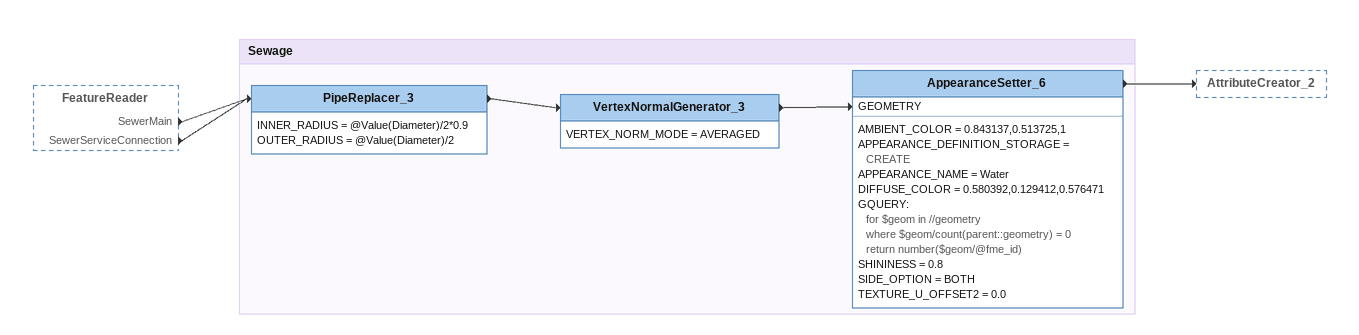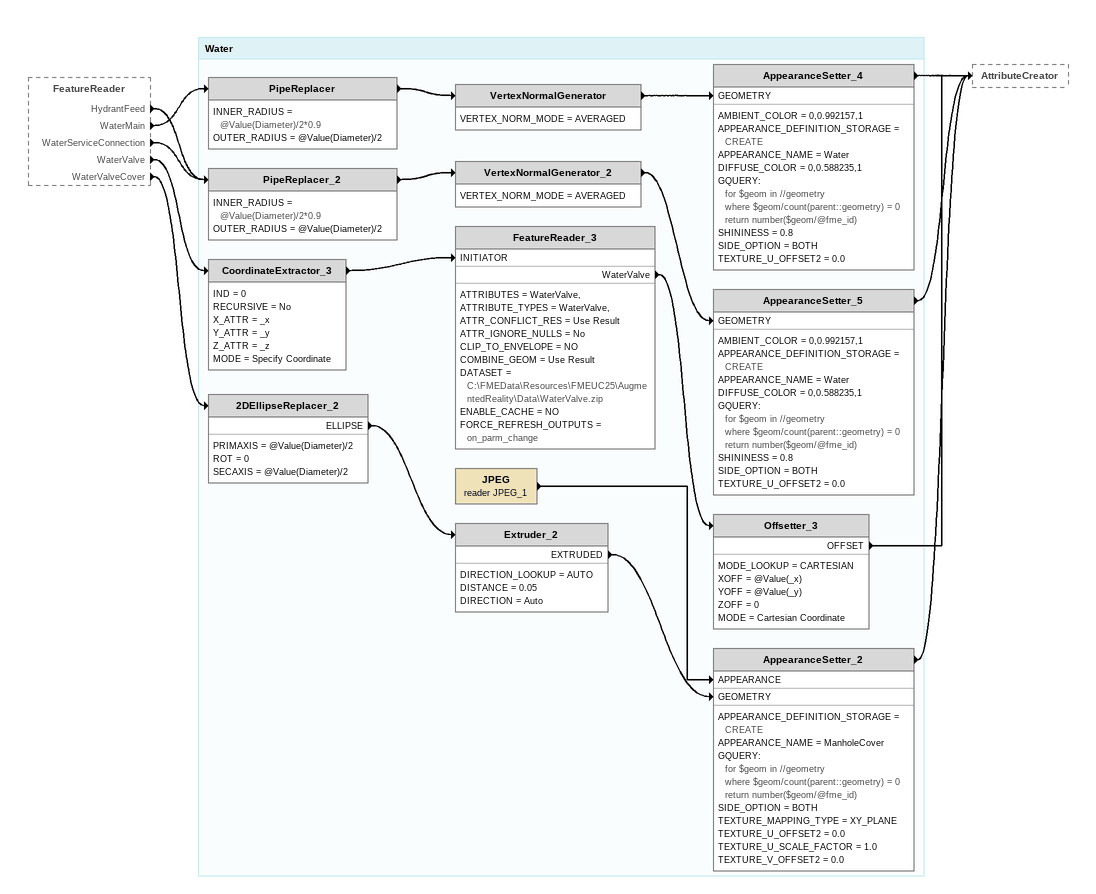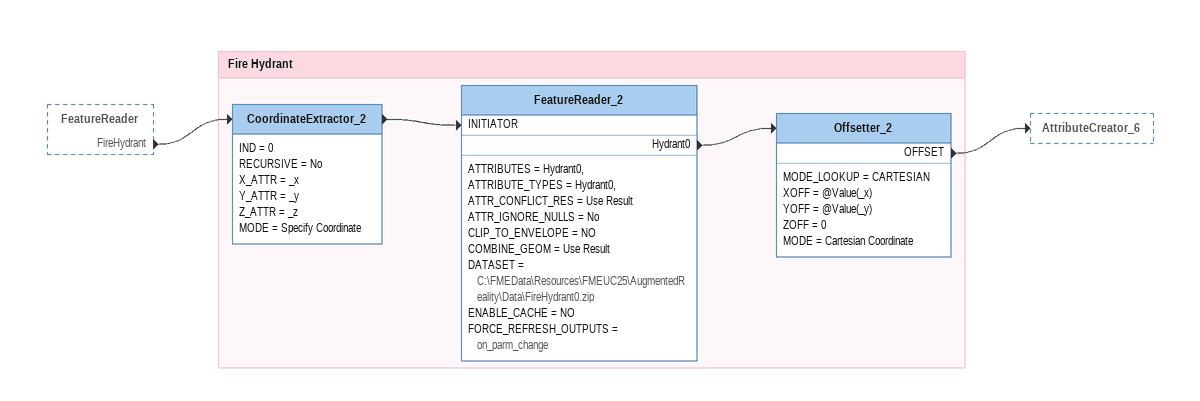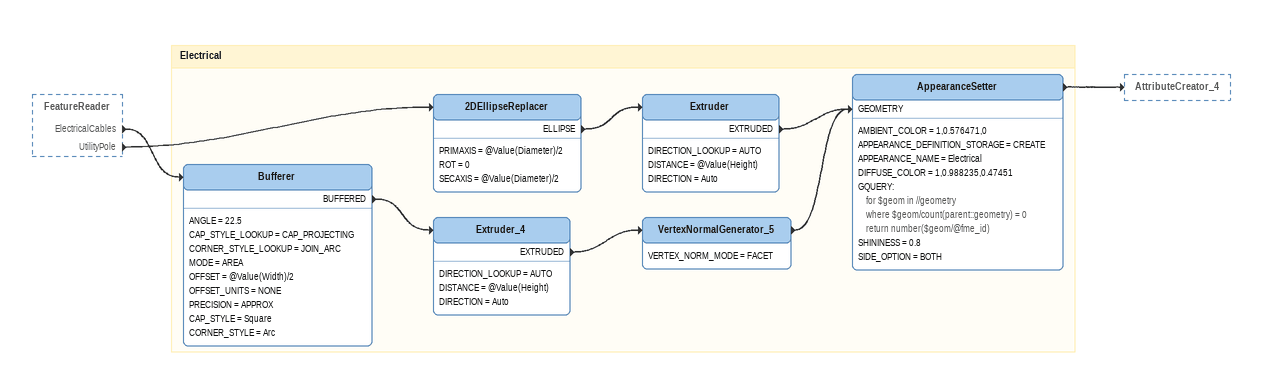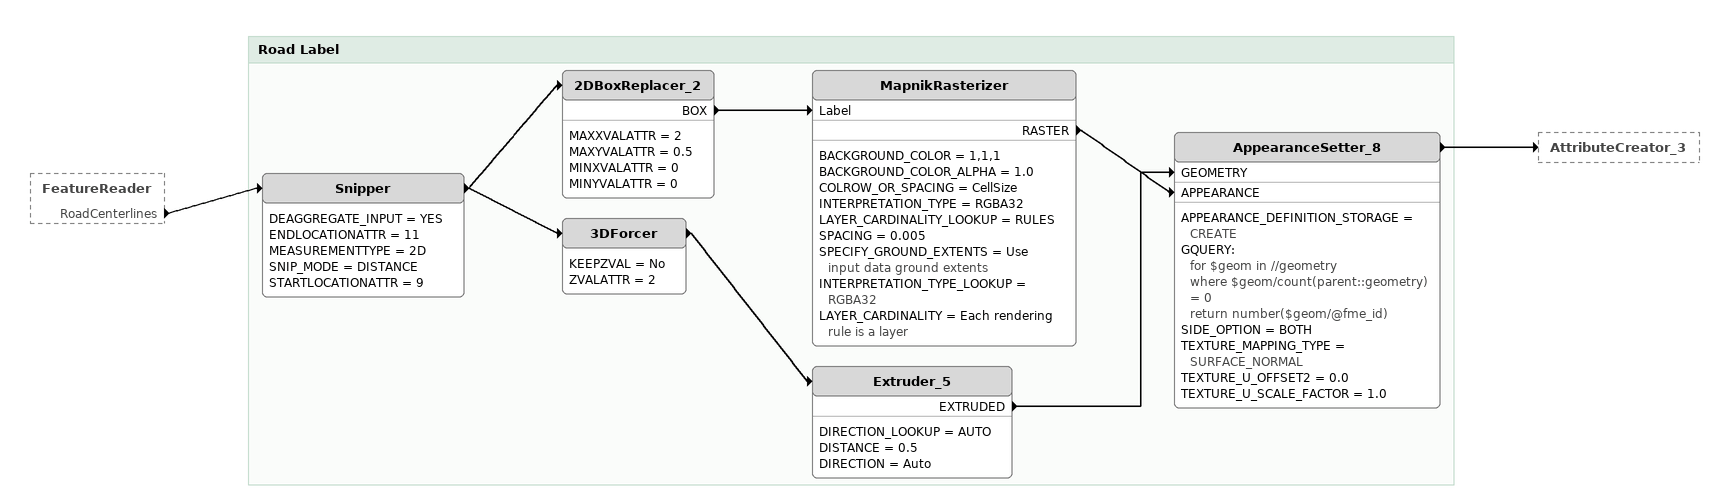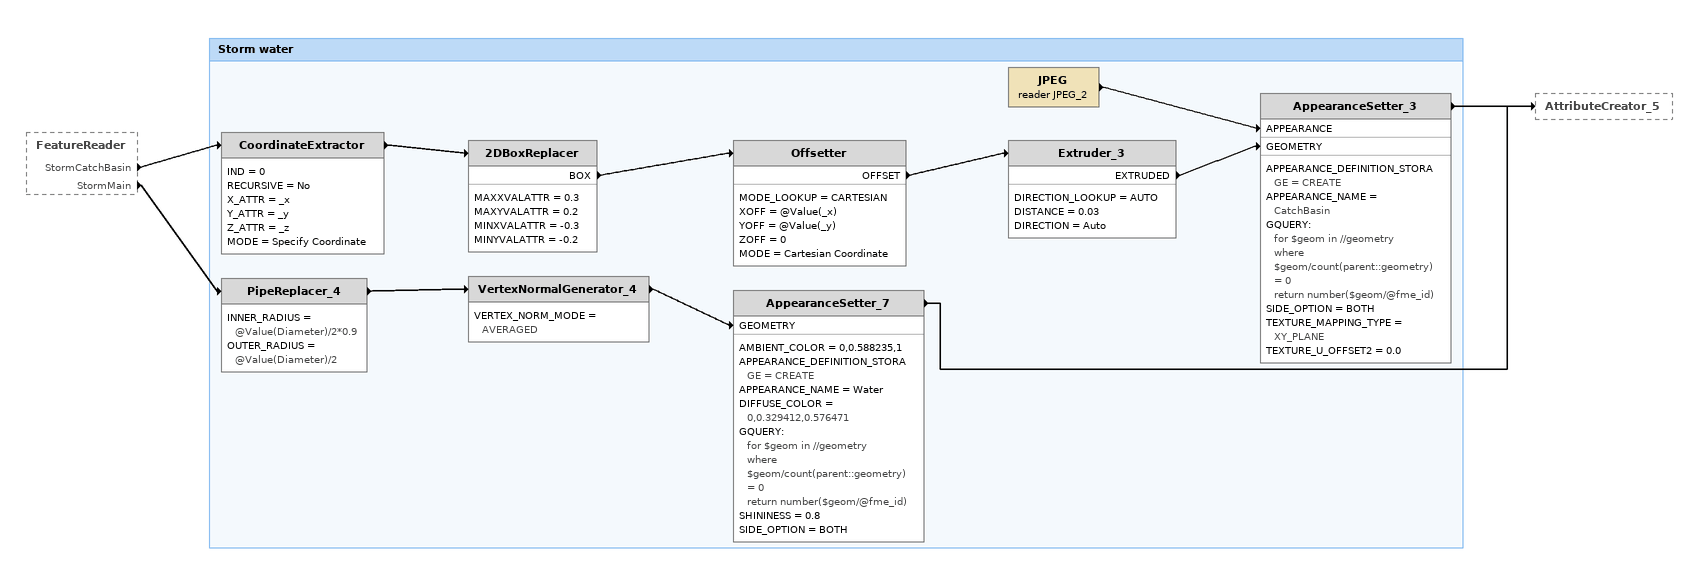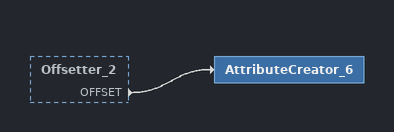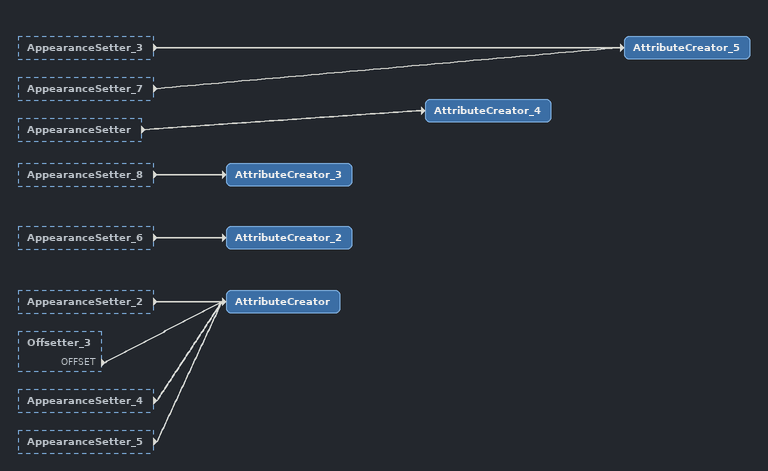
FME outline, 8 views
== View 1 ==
FeatureReader [outside]
    SewerMain -> PipeReplacer_3
    SewerServiceConnection -> PipeReplacer_3

Bookmark: Sewage
PipeReplacer_3
    INNER_RADIUS = @Value(Diameter)/2*0.9
    OUTER_RADIUS = @Value(Diameter)/2
    -> VertexNormalGenerator_3
VertexNormalGenerator_3
    VERTEX_NORM_MODE = AVERAGED
    -> AppearanceSetter_6 [GEOMETRY]
AppearanceSetter_6
    AMBIENT_COLOR = 0.843137,0.513725,1
    APPEARANCE_DEFINITION_STORAGE = CREATE
    APPEARANCE_NAME = Water
    DIFFUSE_COLOR = 0.580392,0.129412,0.576471
    GQUERY:
      for $geom in //geometry
      where $geom/count(parent::geometry) = 0
      return number($geom/@fme_id)
    SHININESS = 0.8
    SIDE_OPTION = BOTH
    TEXTURE_U_OFFSET2 = 0.0
    -> AttributeCreator_2

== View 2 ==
FeatureReader [outside]
    HydrantFeed -> PipeReplacer_2
    WaterMain -> PipeReplacer
    WaterServiceConnection -> PipeReplacer_2
    WaterValve -> CoordinateExtractor_3
    WaterValveCover -> 2DEllipseReplacer_2

Bookmark: Water
PipeReplacer
    INNER_RADIUS = @Value(Diameter)/2*0.9
    OUTER_RADIUS = @Value(Diameter)/2
    -> VertexNormalGenerator
VertexNormalGenerator
    VERTEX_NORM_MODE = AVERAGED
    -> AppearanceSetter_4 [GEOMETRY]
AppearanceSetter_4
    AMBIENT_COLOR = 0,0.992157,1
    APPEARANCE_DEFINITION_STORAGE = CREATE
    APPEARANCE_NAME = Water
    DIFFUSE_COLOR = 0,0.588235,1
    GQUERY:
      for $geom in //geometry
      where $geom/count(parent::geometry) = 0
      return number($geom/@fme_id)
    SHININESS = 0.8
    SIDE_OPTION = BOTH
    TEXTURE_U_OFFSET2 = 0.0
    -> AttributeCreator
PipeReplacer_2
    INNER_RADIUS = @Value(Diameter)/2*0.9
    OUTER_RADIUS = @Value(Diameter)/2
    -> VertexNormalGenerator_2
VertexNormalGenerator_2
    VERTEX_NORM_MODE = AVERAGED
    -> AppearanceSetter_5 [GEOMETRY]
AppearanceSetter_5
    AMBIENT_COLOR = 0,0.992157,1
    APPEARANCE_DEFINITION_STORAGE = CREATE
    APPEARANCE_NAME = Water
    DIFFUSE_COLOR = 0,0.588235,1
    GQUERY:
      for $geom in //geometry
      where $geom/count(parent::geometry) = 0
      return number($geom/@fme_id)
    SHININESS = 0.8
    SIDE_OPTION = BOTH
    TEXTURE_U_OFFSET2 = 0.0
    -> AttributeCreator
CoordinateExtractor_3
    IND = 0
    RECURSIVE = No
    X_ATTR = _x
    Y_ATTR = _y
    Z_ATTR = _z
    MODE = Specify Coordinate
    -> FeatureReader_3 [INITIATOR]
FeatureReader_3
    ATTRIBUTES = WaterValve,
    ATTRIBUTE_TYPES = WaterValve,
    ATTR_CONFLICT_RES = Use Result
    ATTR_IGNORE_NULLS = No
    CLIP_TO_ENVELOPE = NO
    COMBINE_GEOM = Use Result
    DATASET = C:\FMEData\Resources\FMEUC25\AugmentedReality\Data\WaterValve.zip
    ENABLE_CACHE = NO
    FORCE_REFRESH_OUTPUTS = on_parm_change
    WaterValve -> Offsetter_3
Offsetter_3
    MODE_LOOKUP = CARTESIAN
    XOFF = @Value(_x)
    YOFF = @Value(_y)
    ZOFF = 0
    MODE = Cartesian Coordinate
    OFFSET -> AttributeCreator
2DEllipseReplacer_2
    PRIMAXIS = @Value(Diameter)/2
    ROT = 0
    SECAXIS = @Value(Diameter)/2
    ELLIPSE -> Extruder_2
Extruder_2
    DIRECTION_LOOKUP = AUTO
    DISTANCE = 0.05
    DIRECTION = Auto
    EXTRUDED -> AppearanceSetter_2 [GEOMETRY]
JPEG (reader JPEG_1)
    -> AppearanceSetter_2 [APPEARANCE]
AppearanceSetter_2
    APPEARANCE_DEFINITION_STORAGE = CREATE
    APPEARANCE_NAME = ManholeCover
    GQUERY:
      for $geom in //geometry
      where $geom/count(parent::geometry) = 0
      return number($geom/@fme_id)
    SIDE_OPTION = BOTH
    TEXTURE_MAPPING_TYPE = XY_PLANE
    TEXTURE_U_OFFSET2 = 0.0
    TEXTURE_U_SCALE_FACTOR = 1.0
    TEXTURE_V_OFFSET2 = 0.0
    -> AttributeCreator

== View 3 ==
FeatureReader [outside]
    FireHydrant -> CoordinateExtractor_2

Bookmark: Fire Hydrant
CoordinateExtractor_2
    IND = 0
    RECURSIVE = No
    X_ATTR = _x
    Y_ATTR = _y
    Z_ATTR = _z
    MODE = Specify Coordinate
    -> FeatureReader_2 [INITIATOR]
FeatureReader_2
    ATTRIBUTES = Hydrant0,
    ATTRIBUTE_TYPES = Hydrant0,
    ATTR_CONFLICT_RES = Use Result
    ATTR_IGNORE_NULLS = No
    CLIP_TO_ENVELOPE = NO
    COMBINE_GEOM = Use Result
    DATASET = C:\FMEData\Resources\FMEUC25\AugmentedReality\Data\FireHydrant0.zip
    ENABLE_CACHE = NO
    FORCE_REFRESH_OUTPUTS = on_parm_change
    Hydrant0 -> Offsetter_2
Offsetter_2
    MODE_LOOKUP = CARTESIAN
    XOFF = @Value(_x)
    YOFF = @Value(_y)
    ZOFF = 0
    MODE = Cartesian Coordinate
    OFFSET -> AttributeCreator_6

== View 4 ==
FeatureReader [outside]
    ElectricalCables -> Bufferer
    UtilityPole -> 2DEllipseReplacer

Bookmark: Electrical
2DEllipseReplacer
    PRIMAXIS = @Value(Diameter)/2
    ROT = 0
    SECAXIS = @Value(Diameter)/2
    ELLIPSE -> Extruder
Extruder
    DIRECTION_LOOKUP = AUTO
    DISTANCE = @Value(Height)
    DIRECTION = Auto
    EXTRUDED -> AppearanceSetter [GEOMETRY]
Bufferer
    ANGLE = 22.5
    CAP_STYLE_LOOKUP = CAP_PROJECTING
    CORNER_STYLE_LOOKUP = JOIN_ARC
    MODE = AREA
    OFFSET = @Value(Width)/2
    OFFSET_UNITS = NONE
    PRECISION = APPROX
    CAP_STYLE = Square
    CORNER_STYLE = Arc
    BUFFERED -> Extruder_4
Extruder_4
    DIRECTION_LOOKUP = AUTO
    DISTANCE = @Value(Height)
    DIRECTION = Auto
    EXTRUDED -> VertexNormalGenerator_5
VertexNormalGenerator_5
    VERTEX_NORM_MODE = FACET
    -> AppearanceSetter [GEOMETRY]
AppearanceSetter
    AMBIENT_COLOR = 1,0.576471,0
    APPEARANCE_DEFINITION_STORAGE = CREATE
    APPEARANCE_NAME = Electrical
    DIFFUSE_COLOR = 1,0.988235,0.47451
    GQUERY:
      for $geom in //geometry
      where $geom/count(parent::geometry) = 0
      return number($geom/@fme_id)
    SHININESS = 0.8
    SIDE_OPTION = BOTH
    -> AttributeCreator_4

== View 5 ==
FeatureReader [outside]
    RoadCenterlines -> Snipper

Bookmark: Road Label
Snipper
    DEAGGREGATE_INPUT = YES
    ENDLOCATIONATTR = 11
    MEASUREMENTTYPE = 2D
    SNIP_MODE = DISTANCE
    STARTLOCATIONATTR = 9
    -> 3DForcer
    -> 2DBoxReplacer_2
2DBoxReplacer_2
    MAXXVALATTR = 2
    MAXYVALATTR = 0.5
    MINXVALATTR = 0
    MINYVALATTR = 0
    BOX -> MapnikRasterizer [Label]
MapnikRasterizer
    BACKGROUND_COLOR = 1,1,1
    BACKGROUND_COLOR_ALPHA = 1.0
    COLROW_OR_SPACING = CellSize
    INTERPRETATION_TYPE = RGBA32
    LAYER_CARDINALITY_LOOKUP = RULES
    SPACING = 0.005
    SPECIFY_GROUND_EXTENTS = Use input data ground extents
    INTERPRETATION_TYPE_LOOKUP = RGBA32
    LAYER_CARDINALITY = Each rendering rule is a layer
    RASTER -> AppearanceSetter_8 [APPEARANCE]
3DForcer
    KEEPZVAL = No
    ZVALATTR = 2
    -> Extruder_5
Extruder_5
    DIRECTION_LOOKUP = AUTO
    DISTANCE = 0.5
    DIRECTION = Auto
    EXTRUDED -> AppearanceSetter_8 [GEOMETRY]
AppearanceSetter_8
    APPEARANCE_DEFINITION_STORAGE = CREATE
    GQUERY:
      for $geom in //geometry
      where $geom/count(parent::geometry) = 0
      return number($geom/@fme_id)
    SIDE_OPTION = BOTH
    TEXTURE_MAPPING_TYPE = SURFACE_NORMAL
    TEXTURE_U_OFFSET2 = 0.0
    TEXTURE_U_SCALE_FACTOR = 1.0
    -> AttributeCreator_3

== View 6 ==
FeatureReader [outside]
    StormCatchBasin -> CoordinateExtractor
    StormMain -> PipeReplacer_4

Bookmark: Storm water
CoordinateExtractor
    IND = 0
    RECURSIVE = No
    X_ATTR = _x
    Y_ATTR = _y
    Z_ATTR = _z
    MODE = Specify Coordinate
    -> 2DBoxReplacer
2DBoxReplacer
    MAXXVALATTR = 0.3
    MAXYVALATTR = 0.2
    MINXVALATTR = -0.3
    MINYVALATTR = -0.2
    BOX -> Offsetter
Offsetter
    MODE_LOOKUP = CARTESIAN
    XOFF = @Value(_x)
    YOFF = @Value(_y)
    ZOFF = 0
    MODE = Cartesian Coordinate
    OFFSET -> Extruder_3
Extruder_3
    DIRECTION_LOOKUP = AUTO
    DISTANCE = 0.03
    DIRECTION = Auto
    EXTRUDED -> AppearanceSetter_3 [GEOMETRY]
PipeReplacer_4
    INNER_RADIUS = @Value(Diameter)/2*0.9
    OUTER_RADIUS = @Value(Diameter)/2
    -> VertexNormalGenerator_4
VertexNormalGenerator_4
    VERTEX_NORM_MODE = AVERAGED
    -> AppearanceSetter_7 [GEOMETRY]
AppearanceSetter_7
    AMBIENT_COLOR = 0,0.588235,1
    APPEARANCE_DEFINITION_STORAGE = CREATE
    APPEARANCE_NAME = Water
    DIFFUSE_COLOR = 0,0.329412,0.576471
    GQUERY:
      for $geom in //geometry
      where $geom/count(parent::geometry) = 0
      return number($geom/@fme_id)
    SHININESS = 0.8
    SIDE_OPTION = BOTH
    -> AttributeCreator_5
JPEG (reader JPEG_2)
    -> AppearanceSetter_3 [APPEARANCE]
AppearanceSetter_3
    APPEARANCE_DEFINITION_STORAGE = CREATE
    APPEARANCE_NAME = CatchBasin
    GQUERY:
      for $geom in //geometry
      where $geom/count(parent::geometry) = 0
      return number($geom/@fme_id)
    SIDE_OPTION = BOTH
    TEXTURE_MAPPING_TYPE = XY_PLANE
    TEXTURE_U_OFFSET2 = 0.0
    -> AttributeCreator_5

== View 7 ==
Offsetter_2 [outside]
    OFFSET -> AttributeCreator_6
AttributeCreator_6

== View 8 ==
AppearanceSetter_3 [outside]
    -> AttributeCreator_5
AppearanceSetter_7 [outside]
    -> AttributeCreator_5
AppearanceSetter [outside]
    -> AttributeCreator_4
AppearanceSetter_8 [outside]
    -> AttributeCreator_3
AppearanceSetter_6 [outside]
    -> AttributeCreator_2
AppearanceSetter_2 [outside]
    -> AttributeCreator
Offsetter_3 [outside]
    OFFSET -> AttributeCreator
AppearanceSetter_4 [outside]
    -> AttributeCreator
AppearanceSetter_5 [outside]
    -> AttributeCreator
AttributeCreator_4
AttributeCreator_3
AttributeCreator_2
AttributeCreator
AttributeCreator_5
